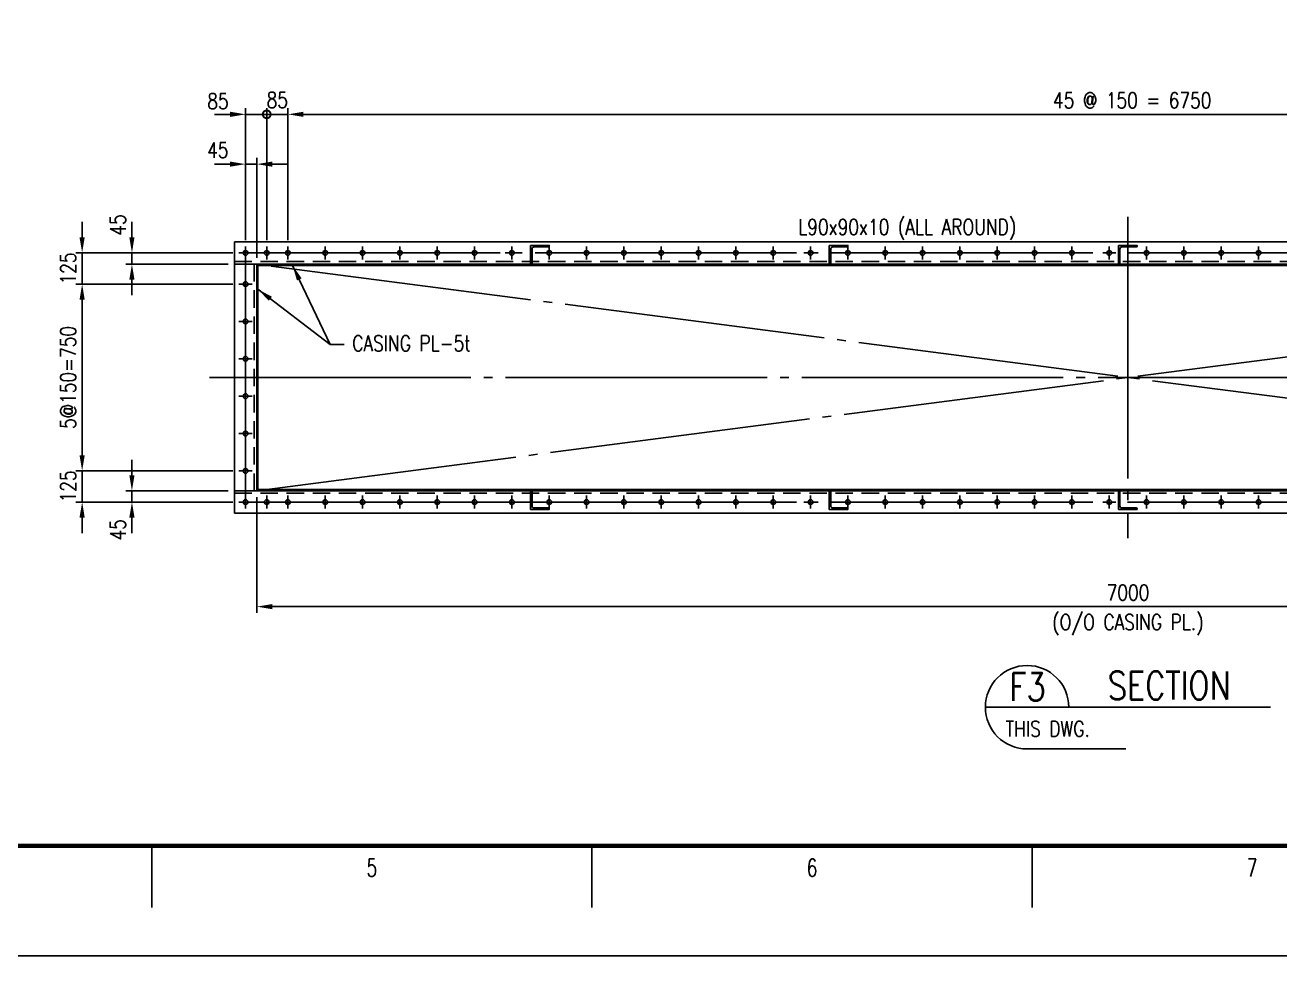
# Model space of a CAD drawing. Header units: millimetres. Extents: x 0 to 134087, y -49114 to 20834.
# Drawn here: x 120334 to 125375, y -48879 to -45142 of the extents above; entities that cross this region are included whole.
import ezdxf
from ezdxf.enums import TextEntityAlignment as Align

# ---------------------------------------------------------------- set-up
doc = ezdxf.new("R2010")
doc.units = ezdxf.units.MM
doc.header["$LTSCALE"] = 35
doc.linetypes.add('JNK-CENTER', pattern=[34, 30, -1.5, 1, -1.5])
doc.linetypes.add('JNK-HIDDEN', pattern=[3, 2, -1])
for name, color, linetype in [('CEN-R', 1, 'JNK-CENTER'), ('CON-C', 4, 'Continuous'), ('CON-G', 3, 'Continuous'), ('CON-W', 7, 'Continuous'), ('CON-Y', 2, 'Continuous'), ('Dim-W', 7, 'Continuous'), ('HID-Y', 2, 'JNK-HIDDEN'), ('STL-OBJT', 7, 'Continuous')]:
    doc.layers.add(name, color=color, linetype=linetype)
doc.styles.add('ROMANS', font='ROMANS.shx', dxfattribs={"width": 0.8})
doc.styles.add('SIMPLEX', font='simplex.shx', dxfattribs={"width": 0.8})
doc.dimstyles.new('DIM25', dxfattribs={"dimscale": 25, "dimtxt": 2.5, "dimasz": 2.5, "dimexe": 1, "dimexo": 1, "dimgap": 1, "dimtad": 1, "dimdec": 1, "dimdsep": 46, "dimtxsty": 'SIMPLEX', "dimcen": 0, "dimclrt": 2, "dimazin": 2, "dimtfac": 1, "dimtdec": 1, "dimtix": 1, "dimtmove": 2, "dimatfit": 0, "dimfxl": 0.18, "dimtolj": 1, "dimtzin": 0, "dimarcsym": 0})

# ---------------------------------------------------------------- blocks, each defined once
blk = doc.blocks.new('TITLE')
at = {"color": 7}
for p, q in [((311.22, 17.68), (311.22, 7.78)), ((381.95, 17.68), (381.95, 7.78)), ((452.68, 17.68), (452.68, 7.78)), ((841, 0), (0, 0))]:
    blk.add_line(p, q, dxfattribs=at)
at = {"color": 7, "const_width": 0.707}
blk.add_lwpolyline([(28.29, 17.68), (823.67, 17.68)], dxfattribs=at)
at = {"color": 7, "style": 'ROMANS', "width": 0.7}
for s, p in [('5', (346.59, 14.15)), ('6', (417.32, 14.15)), ('7', (488.05, 14.15))]:
    blk.add_text(s, height=2.83, dxfattribs=at).set_placement(p, align=Align.MIDDLE)
blk = doc.blocks.new('*D3215')
at = {"layer": 'DEFPOINTS', "color": 0, "transparency": 16777216}
for p in [(120563.4, -46057.2), (121193.4, -46057.2), (121193.4, -46182.2)]:
    blk.add_point(p, dxfattribs=at)
at = {"layer": 'Dim-W', "color": 0, "lineweight": -2, "transparency": 16777216}
for p, q in [((120563.4, -45994.7), (120563.4, -45932.2)), ((121168.4, -46057.2), (120538.4, -46057.2)), ((120563.4, -46182.2), (120563.4, -46057.2)), ((121168.4, -46182.2), (120538.4, -46182.2)), ((120563.4, -46244.7), (120563.4, -46307.2))]:
    blk.add_line(p, q, dxfattribs=at)
at = {"layer": 'Dim-W', "color": 0, "transparency": 16777216}
for points in [[(120552.9, -45994.7), (120573.8, -45994.7), (120563.4, -46057.2)], [(120552.9, -46244.7), (120573.8, -46244.7), (120563.4, -46182.2)]]:
    blk.add_solid(points, dxfattribs=at)
at = {"layer": 'Dim-W', "color": 2, "transparency": 16777216, "insert": (120507.1, -46119.7), "char_height": 62.5, "attachment_point": 5, "rotation": 90, "style": 'SIMPLEX'}
blk.add_mtext('\\A1;125', dxfattribs=at)
blk = doc.blocks.new('*D3217')
at = {"layer": 'DEFPOINTS', "color": 0, "transparency": 16777216}
for p in [(120763.4, -46057.2), (121193.4, -46057.2), (121174.9, -46102.2)]:
    blk.add_point(p, dxfattribs=at)
at = {"layer": 'Dim-W', "color": 0, "lineweight": -2, "transparency": 16777216}
for p, q in [((120763.4, -45994.7), (120763.4, -45932.2)), ((121168.4, -46057.2), (120738.4, -46057.2)), ((120763.4, -46102.2), (120763.4, -46057.2)), ((121149.9, -46102.2), (120738.4, -46102.2)), ((120763.4, -46164.7), (120763.4, -46227.2))]:
    blk.add_line(p, q, dxfattribs=at)
at = {"layer": 'Dim-W', "color": 0, "transparency": 16777216}
blk.add_solid([(120752.9, -46164.7), (120773.8, -46164.7), (120763.4, -46102.2)], dxfattribs=at)
at = {"layer": 'Dim-W', "color": 2, "transparency": 16777216, "insert": (120707.1, -45945.1), "char_height": 62.5, "attachment_point": 5, "rotation": 90, "style": 'SIMPLEX', "bg_fill": 3, "box_fill_scale": 1.1, "bg_fill_color": 256, "bg_fill_true_color": 13158600, "bg_fill_transparency": 0}
blk.add_mtext('\\A1;45', dxfattribs=at)
at = {"layer": 'Dim-W', "color": 0, "transparency": 16777216}
blk.add_solid([(120752.9, -45994.7), (120773.8, -45994.7), (120763.4, -46057.2)], dxfattribs=at)
blk = doc.blocks.new('*D3218')
at = {"layer": 'DEFPOINTS', "color": 0, "transparency": 16777216}
for p in [(121264.9, -47012.2), (128264.9, -47012.2), (121264.9, -47477.2)]:
    blk.add_point(p, dxfattribs=at)
at = {"layer": 'Dim-W', "color": 0, "lineweight": -2, "transparency": 16777216}
for p, q in [((121264.9, -47037.2), (121264.9, -47502.2)), ((128264.9, -47037.2), (128264.9, -47502.2)), ((128202.4, -47477.2), (121327.4, -47477.2))]:
    blk.add_line(p, q, dxfattribs=at)
at = {"layer": 'Dim-W', "color": 0, "transparency": 16777216}
for points in [[(121327.4, -47466.8), (121327.4, -47487.6), (121264.9, -47477.2)], [(128202.4, -47466.8), (128202.4, -47487.6), (128264.9, -47477.2)]]:
    blk.add_solid(points, dxfattribs=at)
at = {"layer": 'Dim-W', "color": 2, "transparency": 16777216, "char_height": 62.5, "attachment_point": 5, "style": 'SIMPLEX'}
for s, insert in [('\\A1;7000', (124764.9, -47420.9)), ('\\A1;(O/O CASING PL.)', (124764.9, -47549.8))]:
    blk.add_mtext(s, dxfattribs=dict(at, insert=insert))
blk = doc.blocks.new('SECTITLE')
at = {"layer": 'CON-G'}
for p, q in [((-1.7, 0), (44.1, 0)), ((5, -6.7), (20.86, -6.7))]:
    blk.add_line(p, q, dxfattribs=at)
blk.add_arc((5, 0), 6.7, 0, 270, dxfattribs=at)
at = {"layer": 'CON-C', "style": 'SIMPLEX', "width": 0.8}
for tag, p in [('A', (5.06, 1.04)), ('ELEVATION', (27.83, 1.22))]:
    blk.add_attdef(tag, text='', height=4.5, dxfattribs=at).set_placement(p, align=Align.CENTER)
at = {"layer": 'CON-Y', "style": 'SIMPLEX', "width": 0.8}
blk.add_attdef('SCALE', text='', height=2.5, dxfattribs=at).set_placement((44.9, -3.72), align=Align.RIGHT)
blk.add_attdef('H0000-0000', (1.54, -4.72), '', height=2.5, dxfattribs=at)
blk = doc.blocks.new('*D3219')
at = {"layer": 'DEFPOINTS', "color": 0, "transparency": 16777216}
for p in [(121219.9, -45700.7), (121219.9, -46030.7), (121264.9, -46102.2)]:
    blk.add_point(p, dxfattribs=at)
at = {"layer": 'Dim-W', "color": 0, "lineweight": -2, "transparency": 16777216}
for p, q in [((121157.4, -45700.7), (121094.9, -45700.7)), ((121219.9, -46005.7), (121219.9, -45675.7)), ((121264.9, -45700.7), (121219.9, -45700.7)), ((121264.9, -46077.2), (121264.9, -45675.7)), ((121327.4, -45700.7), (121389.9, -45700.7))]:
    blk.add_line(p, q, dxfattribs=at)
at = {"layer": 'Dim-W', "color": 0, "transparency": 16777216}
blk.add_solid([(121327.4, -45690.3), (121327.4, -45711.1), (121264.9, -45700.7)], dxfattribs=at)
at = {"layer": 'Dim-W', "color": 2, "transparency": 16777216, "insert": (121108.3, -45644.4), "char_height": 62.5, "attachment_point": 5, "style": 'SIMPLEX', "bg_fill": 3, "box_fill_scale": 1.1, "bg_fill_color": 256, "bg_fill_true_color": 13158600, "bg_fill_transparency": 0}
blk.add_mtext('\\A1;45', dxfattribs=at)
at = {"layer": 'Dim-W', "color": 0, "transparency": 16777216}
blk.add_solid([(121157.4, -45690.3), (121157.4, -45711.1), (121219.9, -45700.7)], dxfattribs=at)
blk = doc.blocks.new('*D3202')
at = {"layer": 'DEFPOINTS', "color": 0, "transparency": 16777216}
for p in [(121193.4, -46932.2), (120563.4, -47057.2), (121193.4, -47057.2)]:
    blk.add_point(p, dxfattribs=at)
at = {"layer": 'Dim-W', "color": 0, "lineweight": -2, "transparency": 16777216}
for p, q in [((120563.4, -46869.7), (120563.4, -46807.2)), ((121168.4, -46932.2), (120538.4, -46932.2)), ((120563.4, -46932.2), (120563.4, -47057.2)), ((121168.4, -47057.2), (120538.4, -47057.2)), ((120563.4, -47119.7), (120563.4, -47182.2))]:
    blk.add_line(p, q, dxfattribs=at)
at = {"layer": 'Dim-W', "color": 0, "transparency": 16777216}
for points in [[(120552.9, -46869.7), (120573.8, -46869.7), (120563.4, -46932.2)], [(120552.9, -47119.7), (120573.8, -47119.7), (120563.4, -47057.2)]]:
    blk.add_solid(points, dxfattribs=at)
at = {"layer": 'Dim-W', "color": 2, "transparency": 16777216, "insert": (120507.1, -46994.7), "char_height": 62.5, "attachment_point": 5, "rotation": 90, "style": 'SIMPLEX'}
blk.add_mtext('\\A1;125', dxfattribs=at)
blk = doc.blocks.new('*D3203')
at = {"layer": 'DEFPOINTS', "color": 0, "transparency": 16777216}
for p in [(121174.9, -47012.2), (120763.4, -47057.2), (121193.4, -47057.2)]:
    blk.add_point(p, dxfattribs=at)
at = {"layer": 'Dim-W', "color": 0, "lineweight": -2, "transparency": 16777216}
for p, q in [((120763.4, -46949.7), (120763.4, -46887.2)), ((121149.9, -47012.2), (120738.4, -47012.2)), ((120763.4, -47012.2), (120763.4, -47057.2)), ((121168.4, -47057.2), (120738.4, -47057.2)), ((120763.4, -47119.7), (120763.4, -47182.2))]:
    blk.add_line(p, q, dxfattribs=at)
at = {"layer": 'Dim-W', "color": 0, "transparency": 16777216}
blk.add_solid([(120752.9, -46949.7), (120773.8, -46949.7), (120763.4, -47012.2)], dxfattribs=at)
at = {"layer": 'Dim-W', "color": 2, "transparency": 16777216, "insert": (120707.1, -47169.2), "char_height": 62.5, "attachment_point": 5, "rotation": 90, "style": 'SIMPLEX', "bg_fill": 3, "box_fill_scale": 1.1, "bg_fill_color": 256, "bg_fill_true_color": 13158600, "bg_fill_transparency": 0}
blk.add_mtext('\\A1;45', dxfattribs=at)
at = {"layer": 'Dim-W', "color": 0, "transparency": 16777216}
blk.add_solid([(120752.9, -47119.7), (120773.8, -47119.7), (120763.4, -47057.2)], dxfattribs=at)
blk = doc.blocks.new('*D3204')
at = {"layer": 'DEFPOINTS', "color": 0, "transparency": 16777216}
for p in [(120563.4, -46182.2), (121193.4, -46182.2), (121193.4, -46932.2)]:
    blk.add_point(p, dxfattribs=at)
at = {"layer": 'Dim-W', "color": 0, "lineweight": -2, "transparency": 16777216}
for p, q in [((121168.4, -46182.2), (120538.4, -46182.2)), ((120563.4, -46869.7), (120563.4, -46244.7)), ((121168.4, -46932.2), (120538.4, -46932.2))]:
    blk.add_line(p, q, dxfattribs=at)
at = {"layer": 'Dim-W', "color": 0, "transparency": 16777216}
for points in [[(120552.9, -46244.7), (120573.8, -46244.7), (120563.4, -46182.2)], [(120552.9, -46869.7), (120573.8, -46869.7), (120563.4, -46932.2)]]:
    blk.add_solid(points, dxfattribs=at)
at = {"layer": 'Dim-W', "color": 2, "transparency": 16777216, "insert": (120507.1, -46557.2), "char_height": 62.5, "attachment_point": 5, "rotation": 90, "style": 'SIMPLEX'}
blk.add_mtext('\\A1;5@150=750', dxfattribs=at)
blk = doc.blocks.new('*D3154')
at = {"layer": 'DEFPOINTS', "color": 0, "transparency": 16777216}
for p in [(128139.9, -45500.7), (121389.9, -46030.7), (128139.9, -46030.7)]:
    blk.add_point(p, dxfattribs=at)
at = {"layer": 'Dim-W', "color": 0, "lineweight": -2, "transparency": 16777216}
for p, q in [((121389.9, -46005.7), (121389.9, -45475.7)), ((121452.4, -45500.7), (128077.4, -45500.7)), ((128139.9, -46005.7), (128139.9, -45475.7))]:
    blk.add_line(p, q, dxfattribs=at)
at = {"layer": 'Dim-W', "color": 0, "transparency": 16777216}
for points in [[(121452.4, -45490.3), (121452.4, -45511.1), (121389.9, -45500.7)], [(128077.4, -45490.3), (128077.4, -45511.1), (128139.9, -45500.7)]]:
    blk.add_solid(points, dxfattribs=at)
at = {"layer": 'Dim-W', "color": 2, "transparency": 16777216, "insert": (124764.9, -45444.4), "char_height": 62.5, "attachment_point": 5, "style": 'SIMPLEX'}
blk.add_mtext('\\A1; 45 @ 150 = 6750', dxfattribs=at)
blk = doc.blocks.new('_DotSmall')
at = {"color": 0, "linetype": 'ByBlock', "const_width": 0.5}
blk.add_lwpolyline([(-0.0625, 0, 1), (0.0625, 0, 1)], format="xyb", close=True, dxfattribs=at)
blk = doc.blocks.new('*D3157')
at = {"layer": 'DEFPOINTS', "color": 0, "transparency": 16777216}
for p in [(121304.9, -45500.7), (121389.9, -45500.7), (121304.9, -46030.7)]:
    blk.add_point(p, dxfattribs=at)
at = {"layer": 'Dim-W', "color": 0, "lineweight": -2, "transparency": 16777216}
for p, q in [((121304.9, -46005.7), (121304.9, -45475.7)), ((121389.9, -45500.7), (121304.9, -45500.7))]:
    blk.add_line(p, q, dxfattribs=at)
at = {"layer": 'Dim-W', "color": 0, "lineweight": -2, "transparency": 16777216, "xscale": 62.5, "yscale": 62.5, "zscale": 62.5, "rotation": 180}
blk.add_blockref('_DotSmall', (121304.9, -45500.7), dxfattribs=at)
at = {"layer": 'Dim-W', "color": 2, "transparency": 16777216, "insert": (121347.4, -45443.3), "char_height": 62.5, "attachment_point": 5, "style": 'SIMPLEX'}
blk.add_mtext('\\A1;85', dxfattribs=at)
blk = doc.blocks.new('_None')
blk = doc.blocks.new('*D3158')
at = {"layer": 'DEFPOINTS', "color": 0, "transparency": 16777216}
for p in [(121219.9, -45500.7), (121219.9, -46030.7), (121304.9, -46030.7)]:
    blk.add_point(p, dxfattribs=at)
at = {"layer": 'Dim-W', "color": 0, "lineweight": -2, "transparency": 16777216}
for p, q in [((121157.4, -45500.7), (121094.9, -45500.7)), ((121219.9, -46005.7), (121219.9, -45475.7)), ((121304.9, -45500.7), (121219.9, -45500.7)), ((121304.9, -46005.7), (121304.9, -45475.7)), ((121304.9, -45500.7), (121367.4, -45500.7))]:
    blk.add_line(p, q, dxfattribs=at)
at = {"layer": 'Dim-W', "color": 0, "lineweight": -2, "transparency": 16777216, "xscale": 62.5, "yscale": 62.5, "zscale": 62.5, "rotation": 180}
blk.add_blockref('_DotSmall', (121304.9, -45500.7), dxfattribs=at)
at = {"layer": 'Dim-W', "color": 2, "transparency": 16777216, "insert": (121109, -45448), "char_height": 62.5, "attachment_point": 5, "style": 'SIMPLEX', "bg_fill": 3, "box_fill_scale": 1.1, "bg_fill_color": 256, "bg_fill_true_color": 13158600, "bg_fill_transparency": 0}
blk.add_mtext('\\A1;85', dxfattribs=at)
at = {"layer": 'Dim-W', "color": 0, "transparency": 16777216}
blk.add_solid([(121157.4, -45490.3), (121157.4, -45511.1), (121219.9, -45500.7)], dxfattribs=at)

msp = doc.modelspace()

# ---------------------------------------------------------------- linework, layer by layer
at = {"layer": 'CEN-R'}
for p, q in [((124764.8544, -45912.1789), (124764.8544, -47202.1789)), ((121566.3544, -46057.1789), (121513.3544, -46057.1789)), ((121539.8544, -46030.6789), (121539.8544, -46083.6789)), ((121716.3544, -46057.1789), (121663.3544, -46057.1789)), ((121689.8544, -46030.6789), (121689.8544, -46083.6789)), ((121866.3544, -46057.1789), (121813.3544, -46057.1789)), ((121839.8544, -46030.6789), (121839.8544, -46083.6789)), ((122016.3544, -46057.1789), (121963.3544, -46057.1789)), ((121989.8544, -46030.6789), (121989.8544, -46083.6789)), ((122166.3544, -46057.1789), (122113.3544, -46057.1789)), ((122139.8544, -46030.6789), (122139.8544, -46083.6789)), ((122316.3544, -46057.1789), (122263.3544, -46057.1789)), ((122289.8544, -46030.6789), (122289.8544, -46083.6789)), ((122466.3544, -46057.1789), (122413.3544, -46057.1789)), ((122439.8544, -46030.6789), (122439.8544, -46083.6789)), ((122616.3544, -46057.1789), (122563.3544, -46057.1789)), ((122589.8544, -46030.6789), (122589.8544, -46083.6789)), ((122766.3544, -46057.1789), (122713.3544, -46057.1789)), ((122739.8544, -46030.6789), (122739.8544, -46083.6789)), ((122916.3544, -46057.1789), (122863.3544, -46057.1789)), ((122889.8544, -46030.6789), (122889.8544, -46083.6789)), ((123066.3544, -46057.1789), (123013.3544, -46057.1789)), ((123039.8544, -46030.6789), (123039.8544, -46083.6789)), ((123216.3544, -46057.1789), (123163.3544, -46057.1789)), ((123189.8544, -46030.6789), (123189.8544, -46083.6789)), ((123366.3544, -46057.1789), (123313.3544, -46057.1789)), ((123339.8544, -46030.6789), (123339.8544, -46083.6789)), ((123516.3544, -46057.1789), (123463.3544, -46057.1789)), ((123489.8544, -46030.6789), (123489.8544, -46083.6789)), ((123666.3544, -46057.1789), (123613.3544, -46057.1789)), ((123639.8544, -46030.6789), (123639.8544, -46083.6789)), ((123816.3544, -46057.1789), (123763.3544, -46057.1789)), ((123789.8544, -46030.6789), (123789.8544, -46083.6789)), ((123966.3544, -46057.1789), (123913.3544, -46057.1789)), ((123939.8544, -46030.6789), (123939.8544, -46083.6789)), ((124116.3544, -46057.1789), (124063.3544, -46057.1789)), ((124089.8544, -46030.6789), (124089.8544, -46083.6789)), ((124266.3544, -46057.1789), (124213.3544, -46057.1789)), ((124239.8544, -46030.6789), (124239.8544, -46083.6789)), ((124416.3544, -46057.1789), (124363.3544, -46057.1789)), ((124389.8544, -46030.6789), (124389.8544, -46083.6789)), ((124566.3544, -46057.1789), (124513.3544, -46057.1789)), ((124539.8544, -46030.6789), (124539.8544, -46083.6789)), ((124716.3544, -46057.1789), (124663.3544, -46057.1789)), ((124689.8544, -46030.6789), (124689.8544, -46083.6789)), ((124813.3544, -46057.1789), (124866.3544, -46057.1789)), ((124839.8544, -46030.6789), (124839.8544, -46083.6789)), ((124963.3544, -46057.1789), (125016.3544, -46057.1789)), ((124989.8544, -46030.6789), (124989.8544, -46083.6789)), ((125113.3544, -46057.1789), (125166.3544, -46057.1789)), ((125139.8544, -46030.6789), (125139.8544, -46083.6789)), ((125263.3544, -46057.1789), (125316.3544, -46057.1789)), ((125289.8544, -46030.6789), (125289.8544, -46083.6789)), ((121219.8544, -46130.6789), (121219.8544, -46183.6789)), ((121193.3544, -46332.1789), (121246.3544, -46332.1789)), ((121193.3544, -46482.1789), (121246.3544, -46482.1789)), ((121074.8544, -46557.1789), (128454.8544, -46557.1789)), ((121193.3544, -46632.1789), (121246.3544, -46632.1789)), ((121193.3544, -46782.1789), (121246.3544, -46782.1789)), ((121193.3544, -46932.1789), (121246.3544, -46932.1789)), ((121219.8544, -46930.6789), (121219.8544, -46983.6789)), ((121219.8544, -47030.6789), (121219.8544, -47083.6789)), ((121304.8544, -47083.6789), (121304.8544, -47030.6789)), ((121389.8544, -47083.6789), (121389.8544, -47030.6789)), ((121539.8544, -47083.6789), (121539.8544, -47030.6789)), ((121689.8544, -47083.6789), (121689.8544, -47030.6789)), ((121839.8544, -47083.6789), (121839.8544, -47030.6789)), ((121989.8544, -47083.6789), (121989.8544, -47030.6789)), ((122139.8544, -47083.6789), (122139.8544, -47030.6789)), ((122289.8544, -47083.6789), (122289.8544, -47030.6789)), ((122439.8544, -47083.6789), (122439.8544, -47030.6789)), ((122589.8544, -47083.6789), (122589.8544, -47030.6789)), ((122739.8544, -47083.6789), (122739.8544, -47030.6789)), ((122889.8544, -47083.6789), (122889.8544, -47030.6789)), ((123039.8544, -47083.6789), (123039.8544, -47030.6789)), ((123189.8544, -47083.6789), (123189.8544, -47030.6789)), ((123339.8544, -47083.6789), (123339.8544, -47030.6789)), ((123489.8544, -47083.6789), (123489.8544, -47030.6789)), ((123639.8544, -47083.6789), (123639.8544, -47030.6789)), ((123789.8544, -47083.6789), (123789.8544, -47030.6789)), ((123939.8544, -47083.6789), (123939.8544, -47030.6789)), ((124089.8544, -47083.6789), (124089.8544, -47030.6789)), ((124239.8544, -47083.6789), (124239.8544, -47030.6789)), ((124389.8544, -47083.6789), (124389.8544, -47030.6789)), ((124539.8544, -47083.6789), (124539.8544, -47030.6789)), ((124689.8544, -47083.6789), (124689.8544, -47030.6789)), ((124839.8544, -47083.6789), (124839.8544, -47030.6789)), ((124989.8544, -47083.6789), (124989.8544, -47030.6789)), ((125139.8544, -47083.6789), (125139.8544, -47030.6789)), ((125289.8544, -47083.6789), (125289.8544, -47030.6789)), ((121193.3544, -47057.1789), (121246.3544, -47057.1789)), ((121193.3544, -47057.1789), (128336.3544, -47057.1789)), ((121316.3544, -47057.1789), (121263.3544, -47057.1789)), ((123066.3544, -47057.1789), (121263.3544, -47057.1789)), ((121331.3544, -47057.1789), (121278.3544, -47057.1789)), ((121416.3544, -47057.1789), (121363.3544, -47057.1789)), ((121566.3544, -47057.1789), (121513.3544, -47057.1789)), ((121716.3544, -47057.1789), (121663.3544, -47057.1789)), ((121866.3544, -47057.1789), (121813.3544, -47057.1789)), ((122016.3544, -47057.1789), (121963.3544, -47057.1789)), ((122166.3544, -47057.1789), (122113.3544, -47057.1789)), ((122316.3544, -47057.1789), (122263.3544, -47057.1789)), ((122466.3544, -47057.1789), (122413.3544, -47057.1789)), ((122616.3544, -47057.1789), (122563.3544, -47057.1789)), ((122766.3544, -47057.1789), (122713.3544, -47057.1789)), ((122916.3544, -47057.1789), (122863.3544, -47057.1789)), ((123216.3544, -47057.1789), (123163.3544, -47057.1789)), ((123366.3544, -47057.1789), (123313.3544, -47057.1789)), ((123516.3544, -47057.1789), (123463.3544, -47057.1789)), ((123666.3544, -47057.1789), (123613.3544, -47057.1789)), ((123816.3544, -47057.1789), (123763.3544, -47057.1789)), ((123966.3544, -47057.1789), (123913.3544, -47057.1789)), ((124116.3544, -47057.1789), (124063.3544, -47057.1789)), ((124266.3544, -47057.1789), (124213.3544, -47057.1789)), ((124416.3544, -47057.1789), (124363.3544, -47057.1789)), ((124566.3544, -47057.1789), (124513.3544, -47057.1789)), ((124716.3544, -47057.1789), (124663.3544, -47057.1789)), ((124813.3544, -47057.1789), (124866.3544, -47057.1789)), ((124963.3544, -47057.1789), (125016.3544, -47057.1789)), ((125113.3544, -47057.1789), (125166.3544, -47057.1789)), ((125263.3544, -47057.1789), (125316.3544, -47057.1789))]:
    msp.add_line(p, q, dxfattribs=at)
at = {"layer": 'CON-G'}
for p, q in [((121174.8544, -47012.1789), (128354.8544, -47012.1789)), ((121269.8544, -47007.1789), (128259.8544, -47007.1789)), ((121174.8544, -47102.1789), (128354.8544, -47102.1789))]:
    msp.add_line(p, q, dxfattribs=at)
for points in [[(122364.8544, -46027.1789), (122364.8544, -46102.1789), (122366.8544, -46102.1789, 0.414213562), (122370.8544, -46098.1789), (122370.8544, -46041.6789, -0.414213562), (122379.3544, -46033.1789), (122435.8544, -46033.1789, 0.414213562), (122439.8544, -46029.1789), (122439.8544, -46027.1789)], [(123564.8544, -46027.1789), (123564.8544, -46102.1789), (123566.8544, -46102.1789, 0.414213562), (123570.8544, -46098.1789), (123570.8544, -46041.6789, -0.414213562), (123579.3544, -46033.1789), (123635.8544, -46033.1789, 0.414213562), (123639.8544, -46029.1789), (123639.8544, -46027.1789)], [(124726.8544, -46027.1789), (124726.8544, -46102.1789), (124728.8544, -46102.1789, 0.414213562), (124732.8544, -46098.1789), (124732.8544, -46041.6789, -0.414213562), (124741.3544, -46033.1789), (124797.8544, -46033.1789, 0.414213562), (124801.8544, -46029.1789), (124801.8544, -46027.1789)], [(122364.8544, -47087.1789), (122364.8544, -47012.1789), (122366.8544, -47012.1789, -0.414213562), (122370.8544, -47016.1789), (122370.8544, -47072.6789, 0.414213562), (122379.3544, -47081.1789), (122435.8544, -47081.1789, -0.414213562), (122439.8544, -47085.1789), (122439.8544, -47087.1789)], [(123564.8544, -47087.1789), (123564.8544, -47012.1789), (123566.8544, -47012.1789, -0.414213562), (123570.8544, -47016.1789), (123570.8544, -47072.6789, 0.414213562), (123579.3544, -47081.1789), (123635.8544, -47081.1789, -0.414213562), (123639.8544, -47085.1789), (123639.8544, -47087.1789)], [(124726.8544, -47087.1789), (124726.8544, -47012.1789), (124728.8544, -47012.1789, -0.414213562), (124732.8544, -47016.1789), (124732.8544, -47072.6789, 0.414213562), (124741.3544, -47081.1789), (124797.8544, -47081.1789, -0.414213562), (124801.8544, -47085.1789), (124801.8544, -47087.1789)]]:
    msp.add_lwpolyline(points, format="xyb", close=True, dxfattribs=at)
for centre in [(121539.8544, -46057.1789), (121689.8544, -46057.1789), (121839.8544, -46057.1789), (121989.8544, -46057.1789), (122139.8544, -46057.1789), (122289.8544, -46057.1789), (122439.8544, -46057.1789), (122589.8544, -46057.1789), (122739.8544, -46057.1789), (122889.8544, -46057.1789), (123039.8544, -46057.1789), (123189.8544, -46057.1789), (123339.8544, -46057.1789), (123489.8544, -46057.1789), (123639.8544, -46057.1789), (123789.8544, -46057.1789), (123939.8544, -46057.1789), (124089.8544, -46057.1789), (124239.8544, -46057.1789), (124389.8544, -46057.1789), (124539.8544, -46057.1789), (124689.8544, -46057.1789), (124839.8544, -46057.1789), (124989.8544, -46057.1789), (125139.8544, -46057.1789), (125289.8544, -46057.1789), (121219.8544, -46332.1789), (121219.8544, -46482.1789), (121219.8544, -46632.1789), (121219.8544, -46782.1789), (121219.8544, -46932.1789), (121219.8544, -47057.1789), (121304.8544, -47057.1789), (121389.8544, -47057.1789), (121539.8544, -47057.1789), (121689.8544, -47057.1789), (121839.8544, -47057.1789), (121989.8544, -47057.1789), (122139.8544, -47057.1789), (122289.8544, -47057.1789), (122439.8544, -47057.1789), (122589.8544, -47057.1789), (122739.8544, -47057.1789), (122889.8544, -47057.1789), (123039.8544, -47057.1789), (123189.8544, -47057.1789), (123339.8544, -47057.1789), (123489.8544, -47057.1789), (123639.8544, -47057.1789), (123789.8544, -47057.1789), (123939.8544, -47057.1789), (124089.8544, -47057.1789), (124239.8544, -47057.1789), (124389.8544, -47057.1789), (124539.8544, -47057.1789), (124689.8544, -47057.1789), (124839.8544, -47057.1789), (124989.8544, -47057.1789), (125139.8544, -47057.1789), (125289.8544, -47057.1789)]:
    msp.add_circle(centre, 9.5, dxfattribs=at)
at = {"layer": 'HID-Y'}
msp.add_line((121174.8544, -47022.1789), (128354.8544, -47022.1789), dxfattribs=at)

# ---------------------------------------------------------------- block references
at = {"linetype": 'ByBlock', "xscale": 24.99999999749996, "yscale": 24.99999999749996, "zscale": 24.99999999749996}
msp.add_blockref('TITLE', (113062.4846, -48879.4503), dxfattribs=at)
at = {"layer": 'CON-W', "xscale": 25, "yscale": 25, "zscale": 25}
msp.add_blockref('SECTITLE', (124234.8544, -47880.9652), dxfattribs=at).add_auto_attribs({'H0000-0000': 'THIS DWG.', 'A': 'F3', 'ELEVATION': 'SECTION'})

# ---------------------------------------------------------------- texts
at = {"layer": 'CON-Y', "style": 'SIMPLEX', "width": 0.8}
for s, p in [('L90x90x10 (ALL AROUND)', (123440.1333, -45984.3001)), ('CASING PL-5t', (121648.6029, -46451.1999))]:
    msp.add_text(s, height=62.5, dxfattribs=at).set_placement(p)

# ---------------------------------------------------------------- dimensions: what is measured, and where the dimension line sits
at = {"layer": 'Dim-W'}
for base, p1, p2, angle, picture, middle in [((120563.3544, -46057.1789), (121193.3544, -46182.1789), (121193.3544, -46057.1789), 90, '*D3215', (120507.1044, -46119.6789)), ((120563.3544, -47057.1789), (121193.3544, -46932.1789), (121193.3544, -47057.1789), 270, '*D3202', (120507.1044, -46994.6789))]:
    dim = msp.add_linear_dim(base=base, p1=p1, p2=p2, angle=angle, dimstyle='DIM25', dxfattribs=at)
    dim.commit()
    dim.dimension.update_dxf_attribs({"geometry": picture, "text_midpoint": middle})
dim = msp.add_linear_dim(base=(121264.8544, -47477.1789), p1=(128264.8544, -47012.1789), p2=(121264.8544, -47012.1789), angle=180, text='<>\\X(O/O CASING PL.)', dimstyle='DIM25', dxfattribs=at)
dim.commit()
dim.dimension.update_dxf_attribs({"geometry": '*D3218', "text_midpoint": (124764.8544, -47477.1789)})

# ---------------------------------------------------------------- leaders
at = {"layer": 'STL-OBJT'}
for points in [[(121408.7803, -46107.1789), (121560.4303, -46424.5309), (121616.0891, -46424.5309)], [(121269.8544, -46203.2589), (121560.4303, -46424.5309)]]:
    msp.add_leader(points, dimstyle='DIM25', dxfattribs=at)

# ---------------------------------------------------------------- next in the draw order: dimensions: what is measured, and where the dimension line sits
at = {"layer": 'Dim-W'}
dim = msp.add_linear_dim(base=(120763.3544, -46057.1789), p1=(121174.8544, -46102.1789), p2=(121193.3544, -46057.1789), angle=90, dimstyle='DIM25', override={"dimtfill": 1}, dxfattribs=at)
dim.commit()
dim.dimension.update_dxf_attribs({"geometry": '*D3217', "text_midpoint": (120707.1044, -45945.1192), "dimtype": 160})

# ---------------------------------------------------------------- next in the draw order: linework, layer by layer
at = {"layer": 'CEN-R'}
msp.add_line((121193.3544, -46182.1789), (121246.3544, -46182.1789), dxfattribs=at)
at = {"layer": 'CON-G'}
msp.add_circle((121219.8544, -46182.1789), 9.5, dxfattribs=at)

# ---------------------------------------------------------------- next in the draw order: dimensions: what is measured, and where the dimension line sits
at = {"layer": 'Dim-W'}
dim = msp.add_linear_dim(base=(121219.8544, -45700.6789), p1=(121264.8544, -46102.1789), p2=(121219.8544, -46030.6789), angle=180, dimstyle='DIM25', override={"dimtfill": 1}, dxfattribs=at)
dim.commit()
dim.dimension.update_dxf_attribs({"geometry": '*D3219', "text_midpoint": (121108.3426, -45644.4289), "dimtype": 160})

# ---------------------------------------------------------------- next in the draw order: linework, layer by layer
at = {"layer": 'CEN-R'}
for p, q in [((121193.3544, -46057.1789), (121246.3544, -46057.1789)), ((121193.3544, -46057.1789), (128336.3544, -46057.1789)), ((121219.8544, -46083.6789), (121219.8544, -46030.6789)), ((121219.8544, -46030.6789), (121219.8544, -47083.6789)), ((121331.3544, -46057.1789), (121278.3544, -46057.1789)), ((121304.8544, -46030.6789), (121304.8544, -46083.6789)), ((121416.3544, -46057.1789), (121363.3544, -46057.1789)), ((121389.8544, -46030.6789), (121389.8544, -46083.6789)), ((128264.8544, -47012.1789), (121264.8544, -46102.1789)), ((121264.8544, -47012.1789), (128264.8544, -46102.1789))]:
    msp.add_line(p, q, dxfattribs=at)
at = {"layer": 'CON-G'}
for p, q in [((121174.8544, -46012.1789), (128354.8544, -46012.1789)), ((121174.8544, -46012.1789), (121174.8544, -47102.1789)), ((121174.8544, -46102.1789), (128354.8544, -46102.1789)), ((121264.8544, -46102.1789), (121264.8544, -47012.1789)), ((121269.8544, -46102.1789), (121269.8544, -47012.1789)), ((121269.8544, -46107.1789), (128259.8544, -46107.1789))]:
    msp.add_line(p, q, dxfattribs=at)
for centre in [(121219.8544, -46057.1789), (121304.8544, -46057.1789), (121389.8544, -46057.1789)]:
    msp.add_circle(centre, 9.5, dxfattribs=at)
at = {"layer": 'HID-Y'}
for p, q in [((121174.8544, -46092.1789), (128354.8544, -46092.1789)), ((121254.8544, -46102.1789), (121254.8544, -47012.1789))]:
    msp.add_line(p, q, dxfattribs=at)

# ---------------------------------------------------------------- next in the draw order: dimensions: what is measured, and where the dimension line sits
at = {"layer": 'Dim-W'}
dim = msp.add_linear_dim(base=(128139.8544, -45500.6789), p1=(121389.8544, -46030.6789), p2=(128139.8544, -46030.6789), text=' 45 @ 150 = <>', dimstyle='DIM25', dxfattribs=at)
dim.commit()
dim.dimension.update_dxf_attribs({"geometry": '*D3154', "text_midpoint": (124764.8544, -45444.4289)})
dim = msp.add_linear_dim(base=(121304.8544, -45500.6789), p1=(121389.8544, -45500.6789), p2=(121304.8544, -46030.6789), angle=180, dimstyle='DIM25', override={"dimblk1": 'None', "dimblk2": 'DotSmall', "dimsah": 1, "dimtix": 0}, dxfattribs=at)
dim.commit()
dim.dimension.update_dxf_attribs({"geometry": '*D3157', "text_midpoint": (121347.3544, -45443.2681), "dimtype": 160})

# ---------------------------------------------------------------- next in the draw order: dimensions: what is measured, and where the dimension line sits
for base, p1, p2, angle, override, picture, middle in [((121219.8544, -45500.6789), (121304.8544, -46030.6789), (121219.8544, -46030.6789), 180, {"dimblk1": 'DotSmall', "dimsah": 1, "dimtix": 0, "dimtfill": 1}, '*D3158', (121109.032, -45447.9864)), ((120763.3544, -47057.1789), (121174.8544, -47012.1789), (121193.3544, -47057.1789), 270, {"dimtfill": 1}, '*D3203', (120707.1044, -47169.2385))]:
    dim = msp.add_linear_dim(base=base, p1=p1, p2=p2, angle=angle, dimstyle='DIM25', override=override, dxfattribs=at)
    dim.commit()
    dim.dimension.update_dxf_attribs({"geometry": picture, "text_midpoint": middle, "dimtype": 160})

# ---------------------------------------------------------------- next in the draw order: dimensions: what is measured, and where the dimension line sits
dim = msp.add_linear_dim(base=(120563.3544, -46182.1789), p1=(121193.3544, -46932.1789), p2=(121193.3544, -46182.1789), angle=90, text='5@150=<>', dimstyle='DIM25', dxfattribs=at)
dim.commit()
dim.dimension.update_dxf_attribs({"geometry": '*D3204', "text_midpoint": (120507.1044, -46557.1789)})

doc.saveas('drawing.dxf')
